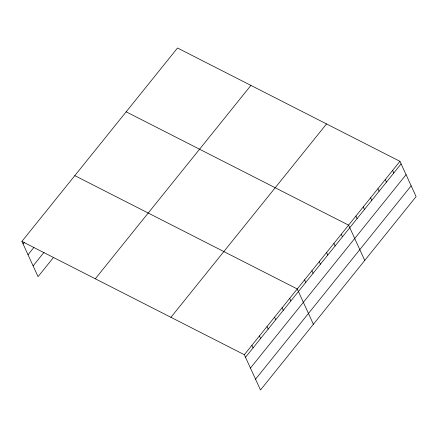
<?xml version="1.0" encoding="UTF-8"?>
<svg xmlns="http://www.w3.org/2000/svg" width="438" height="438" viewBox="0 0 438 438"><rect width="100%" height="100%" fill="white"/><g stroke="black" fill="none" stroke-linecap="round" stroke-linejoin="round"><path stroke-width="0.66" d="M21.9 241.393L177.51 48.01L399.949 161.326L416.1 196.607L260.49 389.99L244.338 354.714L21.9 241.393L38.051 276.674L53.168 257.889M23.077 243.961L24.336 242.395M28.016 254.757L33.896 247.448M33.107 265.877L44.024 252.31M95.303 278.787L250.914 85.405M170.935 317.315L326.545 123.932M244.338 354.714L399.949 161.326M245.51 357.277L401.12 163.894M250.454 368.073L406.064 174.685M255.546 379.199L411.156 185.811M126.16 111.827L348.599 225.143L364.75 260.424M74.81 175.643L297.243 288.96L313.394 324.24M392.612 170.442L393.789 173.01M385.276 179.558L386.453 182.126M377.939 188.674L379.116 191.242M370.603 197.795L371.78 200.358M363.266 206.911L364.443 209.479M355.93 216.027L357.107 218.595M341.262 234.259L342.434 236.827M333.926 243.375L335.097 245.942M326.589 252.496L327.761 255.058M319.253 261.612L320.424 264.174M311.916 270.728L313.093 273.296M304.58 279.844L305.757 282.411M289.688 298.355L290.859 300.922M282.127 307.744L283.304 310.312M274.571 317.139L275.743 319.707M267.01 326.534L268.187 329.097M259.455 335.924L260.626 338.492M251.894 345.319L253.071 347.887"/></g></svg>
